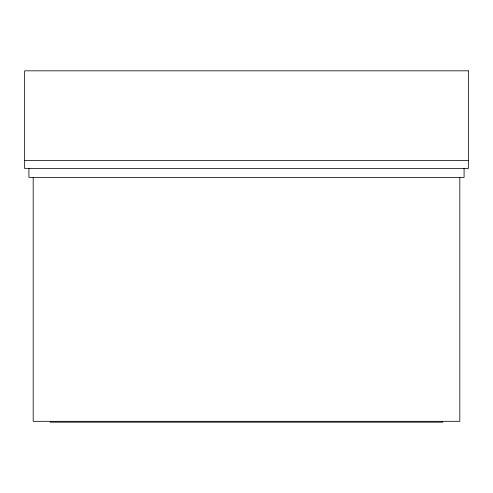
<?xml version="1.0" encoding="UTF-8"?>
<svg xmlns="http://www.w3.org/2000/svg" width="493" height="493" viewBox="0 0 493 493"><rect width="100%" height="100%" fill="white"/><g stroke="black" fill="none" stroke-linecap="round" stroke-linejoin="round"><path stroke-width="0.74" d="M24.65 160.589L468.35 160.589M464.086 168.261L464.086 177.388L28.914 177.388L28.914 168.261M459.815 177.388L459.815 421.324L33.185 421.324L33.185 177.388M442.751 421.324L442.751 422.174L50.249 422.174L50.249 421.324M468.35 70.826L24.65 70.826L24.65 168.507L468.35 168.507L468.35 70.826"/></g></svg>
